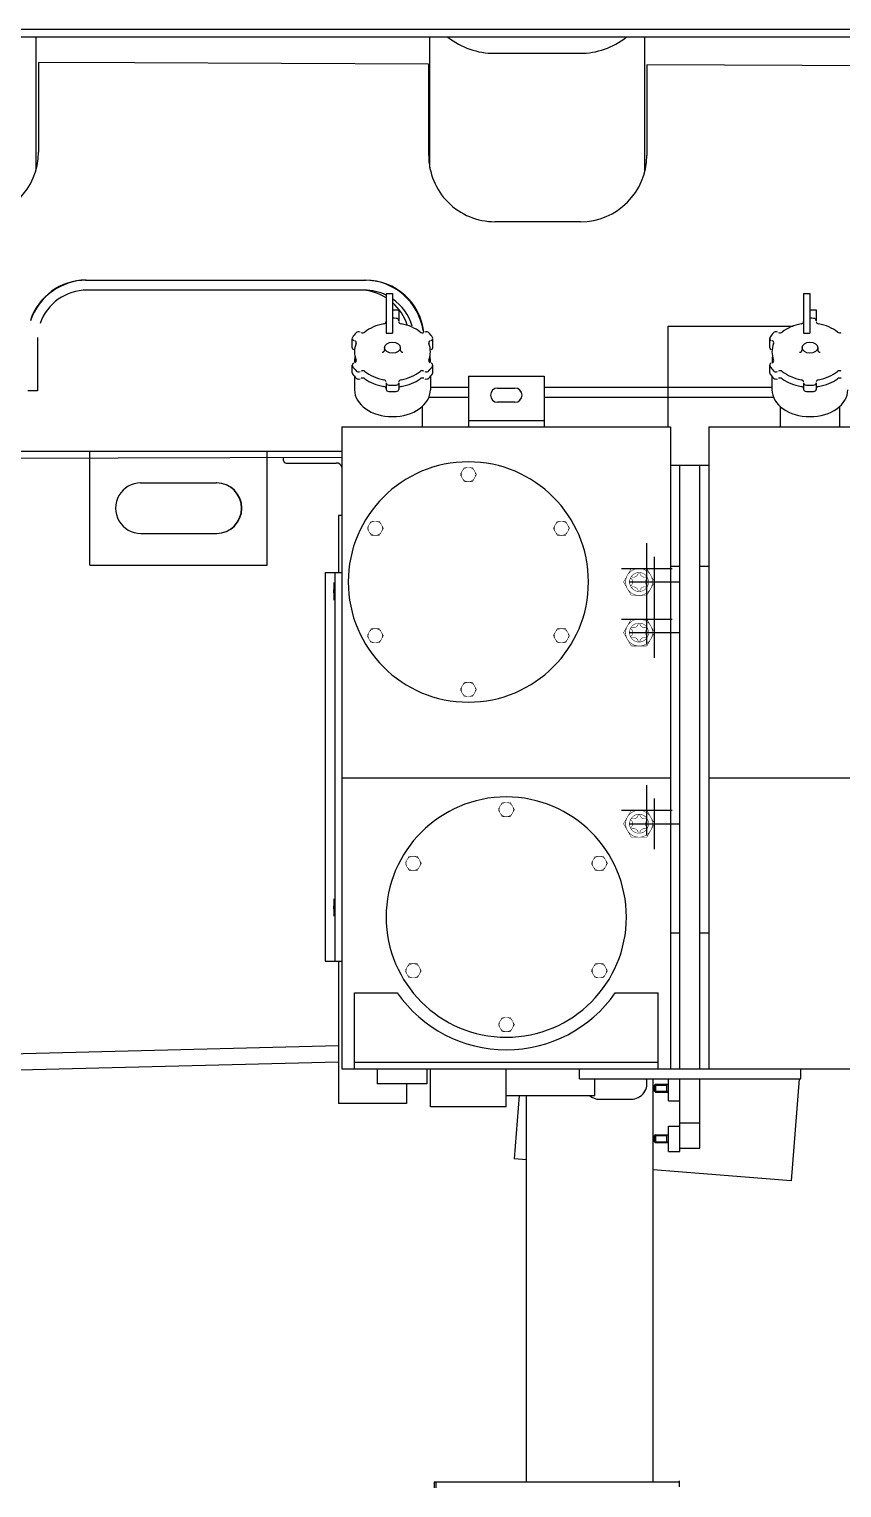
# Model space of a CAD drawing. Extents: x -633 to 241, y -1 to 752.
# Drawn here: x -16.1 to 16.1, y 64.5 to 122.2 of the extents above; entities that cross this region are included whole.
import ezdxf

# ---------------------------------------------------------------- set-up
doc = ezdxf.new("R2010")
doc.units = 0
doc.header["$LTSCALE"] = 48
doc.header["$PDMODE"] = 2
doc.header["$PDSIZE"] = -0.01
doc.layers.add('0A537428______3_____', color=1, linetype='CONTINUOUS')

# ---------------------------------------------------------------- blocks, each defined once
blk = doc.blocks.new('*U370', base_point=(30.4584, 11.946569))
at = {"layer": '0A537428______3_____', "color": 40, "linetype": 'CONTINUOUS'}
blk.add_arc((30.4584, 11.946569), 0.118, 231.38492, 270.00007, dxfattribs=at)
blk = doc.blocks.new('*U360', base_point=(30.459034, 11.667826))
at = {"layer": '0A537428______3_____', "color": 40, "linetype": 'CONTINUOUS'}
blk.add_arc((30.459034, 11.667826), 0.1048, 269.99967, 359.99971, dxfattribs=at)
blk = doc.blocks.new('DRW3_DET-6')
at = {"layer": '0A537428______3_____', "color": 2, "linetype": 'CONTINUOUS', "const_width": 0.02}
for points in [[(-0.323, 0), (-0.162, 0.28)], [(-0.323, 0), (-0.162, -0.28)], [(-0.162, 0.28), (0.162, 0.28)], [(0.162, 0.28), (0.323, 0)], [(0.162, -0.28), (0.323, 0)], [(-0.162, -0.28), (0.162, -0.28)]]:
    blk.add_lwpolyline(points, dxfattribs=at)
blk.add_lwpolyline([(0, -0.28, 1), (0, 0.28, 1), (0, -0.28)], format="xyb", dxfattribs=at)
blk = doc.blocks.new('*U46')
at = {"layer": '0A537428______3_____', "color": 4, "linetype": 'CONTINUOUS'}
blk.add_circle((0, 0), 1, dxfattribs=at)
blk = doc.blocks.new('*U48', base_point=(29.899084, 11.109936))
at = {"layer": '0A537428______3_____', "color": 4, "linetype": 'CONTINUOUS'}
blk.add_arc((29.899084, 11.109936), 0.04, 180.00022, 0.00025, dxfattribs=at)
blk = doc.blocks.new('*U49', base_point=(30.018459, 11.109936))
at = {"layer": '0A537428______3_____', "color": 4, "linetype": 'CONTINUOUS'}
blk.add_arc((30.018459, 11.109936), 0.04, 0.00027, 180.00022, dxfattribs=at)
blk = doc.blocks.new('*U47', base_point=(30.019011, 11.109936))
at = {"layer": '0A537428______3_____', "color": 4, "linetype": 'CONTINUOUS'}
blk.add_arc((30.019011, 11.109936), 0.04, 359.99973, 179.99967, dxfattribs=at)
blk = doc.blocks.new('*U45')
at = {"layer": '0A537428______3_____', "color": 4, "linetype": 'CONTINUOUS'}
blk.add_circle((0, 0), 1, dxfattribs=at)
blk = doc.blocks.new('*U386', base_point=(29.814054, 11.376132))
at = {"layer": '0A537428______3_____', "color": 40, "linetype": 'CONTINUOUS'}
blk.add_arc((29.814054, 11.376132), 0.07874, 267.18822, 269.99978, dxfattribs=at)
blk = doc.blocks.new('*U380', base_point=(29.812229, 11.378228))
at = {"layer": '0A537428______3_____', "color": 40, "linetype": 'CONTINUOUS'}
blk.add_arc((29.812229, 11.378228), 0.0924, 180.00007, 252.16773, dxfattribs=at)
blk = doc.blocks.new('*U378', base_point=(29.814054, 11.376132))
at = {"layer": '0A537428______3_____', "color": 40, "linetype": 'CONTINUOUS'}
blk.add_arc((29.814054, 11.376132), 0.07874, 179.9998, 250.73049, dxfattribs=at)
blk = doc.blocks.new('*U377', base_point=(29.814054, 11.376132))
at = {"layer": '0A537428______3_____', "color": 40, "linetype": 'CONTINUOUS'}
blk.add_arc((29.814054, 11.376132), 0.094488, 180.43765, 251.29112, dxfattribs=at)
blk = doc.blocks.new('*U359', base_point=(29.632338, 11.673022))
at = {"layer": '0A537428______3_____', "color": 40, "linetype": 'CONTINUOUS'}
blk.add_arc((29.632338, 11.673022), 0.1048, 359.99971, 89.99958, dxfattribs=at)
blk = doc.blocks.new('*U390', base_point=(30.245281, 11.376132))
at = {"layer": '0A537428______3_____', "color": 40, "linetype": 'CONTINUOUS'}
blk.add_arc((30.245281, 11.376132), 0.078865, 107.40116, 139.70047, dxfattribs=at)
blk = doc.blocks.new('*U389', base_point=(30.25241, 11.376132))
at = {"layer": '0A537428______3_____', "color": 40, "linetype": 'CONTINUOUS'}
blk.add_arc((30.25241, 11.376132), 0.07874, 153.85855, 179.99984, dxfattribs=at)
blk = doc.blocks.new('*U388', base_point=(30.25476, 11.378219))
at = {"layer": '0A537428______3_____', "color": 40, "linetype": 'CONTINUOUS'}
blk.add_arc((30.25476, 11.378219), 0.0924, 96.34278, 179.99978, dxfattribs=at)
blk = doc.blocks.new('*U387', base_point=(30.25241, 11.376132))
at = {"layer": '0A537428______3_____', "color": 40, "linetype": 'CONTINUOUS'}
blk.add_arc((30.25241, 11.376132), 0.094488, 98.968356, 179.82122, dxfattribs=at)
blk = doc.blocks.new('*U381', base_point=(30.245281, 11.376132))
at = {"layer": '0A537428______3_____', "color": 40, "linetype": 'CONTINUOUS'}
blk.add_arc((30.245281, 11.376132), 0.078865, 66.884932, 98.317244, dxfattribs=at)
blk = doc.blocks.new('*U379', base_point=(30.25241, 11.376132))
at = {"layer": '0A537428______3_____', "color": 40, "linetype": 'CONTINUOUS'}
blk.add_arc((30.25241, 11.376132), 0.07874, 105.80146, 145.41048, dxfattribs=at)
blk = doc.blocks.new('*U126', base_point=(30.238195, 11.363551))
at = {"layer": '0A537428______3_____', "color": 1, "linetype": 'CONTINUOUS'}
blk.add_arc((30.238195, 11.363551), 0.0048, 180.00002, 240.00017, dxfattribs=at)
blk = doc.blocks.new('*U125', base_point=(30.297083, 11.343739))
at = {"layer": '0A537428______3_____', "color": 1, "linetype": 'CONTINUOUS'}
blk.add_arc((30.297083, 11.343739), 0.07, 325.42554, 334.57445, dxfattribs=at)
blk = doc.blocks.new('*U124', base_point=(30.355967, 11.363551))
at = {"layer": '0A537428______3_____', "color": 1, "linetype": 'CONTINUOUS'}
blk.add_arc((30.355967, 11.363551), 0.0048, 299.99979, 0.00001, dxfattribs=at)
blk = doc.blocks.new('*U123')
at = {"layer": '0A537428______3_____', "color": 1, "linetype": 'CONTINUOUS'}
blk.add_circle((0, 0), 1, dxfattribs=at)
blk = doc.blocks.new('*U122', base_point=(30.297083, 11.297162))
at = {"layer": '0A537428______3_____', "color": 1, "linetype": 'CONTINUOUS'}
blk.add_arc((30.297083, 11.297162), 0.06, 180.00002, 359.99998, dxfattribs=at)
blk = doc.blocks.new('*U121', base_point=(30.297083, 11.343739))
at = {"layer": '0A537428______3_____', "color": 1, "linetype": 'CONTINUOUS'}
blk.add_arc((30.297083, 11.343739), 0.06, 354.83679, 8.8734, dxfattribs=at)
blk = doc.blocks.new('*U120', base_point=(30.355967, 11.323947))
at = {"layer": '0A537428______3_____', "color": 1, "linetype": 'CONTINUOUS'}
blk.add_arc((30.355967, 11.323947), 0.0048, 334.57445, 0.00001, dxfattribs=at)
blk = doc.blocks.new('*U119', base_point=(30.350767, 11.317582))
at = {"layer": '0A537428______3_____', "color": 1, "linetype": 'CONTINUOUS'}
blk.add_arc((30.350767, 11.317582), 0.0048, 239.99981, 325.42559, dxfattribs=at)
blk = doc.blocks.new('*U118', base_point=(30.344318, 11.312386))
at = {"layer": '0A537428______3_____', "color": 1, "linetype": 'CONTINUOUS'}
blk.add_arc((30.344318, 11.312386), 0.0048, 60.000043, 136.79743, dxfattribs=at)
blk = doc.blocks.new('*U117', base_point=(30.297083, 11.343739))
at = {"layer": '0A537428______3_____', "color": 1, "linetype": 'CONTINUOUS'}
blk.add_arc((30.297083, 11.343739), 0.06, 283.19589, 316.81114, dxfattribs=at)
blk = doc.blocks.new('*U116', base_point=(30.311882, 11.299132))
at = {"layer": '0A537428______3_____', "color": 1, "linetype": 'CONTINUOUS'}
blk.add_arc((30.311882, 11.299132), 0.0048, 103.20263, 179.99996, dxfattribs=at)
blk = doc.blocks.new('*U115', base_point=(30.302282, 11.297789))
at = {"layer": '0A537428______3_____', "color": 1, "linetype": 'CONTINUOUS'}
blk.add_arc((30.302282, 11.297789), 0.0048, 274.57444, 0.00018, dxfattribs=at)
blk = doc.blocks.new('*U114', base_point=(30.297083, 11.343739))
at = {"layer": '0A537428______3_____', "color": 1, "linetype": 'CONTINUOUS'}
blk.add_arc((30.297083, 11.343739), 0.07, 265.42554, 274.57444, dxfattribs=at)
blk = doc.blocks.new('*U113', base_point=(30.291882, 11.297789))
at = {"layer": '0A537428______3_____', "color": 1, "linetype": 'CONTINUOUS'}
blk.add_arc((30.291882, 11.297789), 0.0048, 179.9998, 265.42552, dxfattribs=at)
blk = doc.blocks.new('*U112', base_point=(30.282284, 11.299132))
at = {"layer": '0A537428______3_____', "color": 1, "linetype": 'CONTINUOUS'}
blk.add_arc((30.282284, 11.299132), 0.0048, 0.00002, 76.797445, dxfattribs=at)
blk = doc.blocks.new('*U111', base_point=(30.297083, 11.343739))
at = {"layer": '0A537428______3_____', "color": 1, "linetype": 'CONTINUOUS'}
blk.add_arc((30.297083, 11.343739), 0.06, 223.20262, 256.80535, dxfattribs=at)
blk = doc.blocks.new('*U110', base_point=(30.249847, 11.312386))
at = {"layer": '0A537428______3_____', "color": 1, "linetype": 'CONTINUOUS'}
blk.add_arc((30.249847, 11.312386), 0.0048, 43.20264, 119.99998, dxfattribs=at)
blk = doc.blocks.new('*U109', base_point=(30.243397, 11.317582))
at = {"layer": '0A537428______3_____', "color": 1, "linetype": 'CONTINUOUS'}
blk.add_arc((30.243397, 11.317582), 0.0048, 214.57445, 300.00018, dxfattribs=at)
blk = doc.blocks.new('*U108', base_point=(30.297083, 11.343739))
at = {"layer": '0A537428______3_____', "color": 1, "linetype": 'CONTINUOUS'}
blk.add_arc((30.297083, 11.343739), 0.07, 205.42555, 214.57445, dxfattribs=at)
blk = doc.blocks.new('*U107', base_point=(30.238195, 11.323947))
at = {"layer": '0A537428______3_____', "color": 1, "linetype": 'CONTINUOUS'}
blk.add_arc((30.238195, 11.323947), 0.0048, 180.00002, 205.42553, dxfattribs=at)
blk = doc.blocks.new('*U106', base_point=(30.297083, 11.343739))
at = {"layer": '0A537428______3_____', "color": 1, "linetype": 'CONTINUOUS'}
blk.add_arc((30.297083, 11.343739), 0.06, 171.12656, 185.1631, dxfattribs=at)
blk = doc.blocks.new('*U105', base_point=(30.344318, 11.390858))
at = {"layer": '0A537428______3_____', "color": 1, "linetype": 'CONTINUOUS'}
blk.add_arc((30.344318, 11.390858), 0.0048, 223.20262, 299.99996, dxfattribs=at)
blk = doc.blocks.new('*U104', base_point=(30.297083, 11.357289))
at = {"layer": '0A537428______3_____', "color": 1, "linetype": 'CONTINUOUS'}
blk.add_arc((30.297083, 11.357289), 0.06, 43.202637, 76.805313, dxfattribs=at)
blk = doc.blocks.new('*U103', base_point=(30.311882, 11.405018))
at = {"layer": '0A537428______3_____', "color": 1, "linetype": 'CONTINUOUS'}
blk.add_arc((30.311882, 11.405018), 0.0048, 180.00004, 256.79743, dxfattribs=at)
blk = doc.blocks.new('*U102', base_point=(30.302282, 11.406466))
at = {"layer": '0A537428______3_____', "color": 1, "linetype": 'CONTINUOUS'}
blk.add_arc((30.302282, 11.406466), 0.0048, 359.9998, 85.42556, dxfattribs=at)
blk = doc.blocks.new('*U101', base_point=(30.297083, 11.357289))
at = {"layer": '0A537428______3_____', "color": 1, "linetype": 'CONTINUOUS'}
blk.add_arc((30.297083, 11.357289), 0.07, 85.425558, 89.999763, dxfattribs=at)
blk = doc.blocks.new('*U100', base_point=(30.282284, 11.405018))
at = {"layer": '0A537428______3_____', "color": 1, "linetype": 'CONTINUOUS'}
blk.add_arc((30.282284, 11.405018), 0.0048, 283.20261, 359.99996, dxfattribs=at)
blk = doc.blocks.new('*U99', base_point=(30.297083, 11.357289))
at = {"layer": '0A537428______3_____', "color": 1, "linetype": 'CONTINUOUS'}
blk.add_arc((30.297083, 11.357289), 0.06, 103.19591, 136.8112, dxfattribs=at)
blk = doc.blocks.new('*U98', base_point=(30.249847, 11.390858))
at = {"layer": '0A537428______3_____', "color": 1, "linetype": 'CONTINUOUS'}
blk.add_arc((30.249847, 11.390858), 0.0048, 240.00002, 316.79741, dxfattribs=at)
blk = doc.blocks.new('*U97', base_point=(30.243397, 11.385279))
at = {"layer": '0A537428______3_____', "color": 1, "linetype": 'CONTINUOUS'}
blk.add_arc((30.243397, 11.385279), 0.0048, 59.999824, 145.42555, dxfattribs=at)
blk = doc.blocks.new('*U96', base_point=(30.297083, 11.357289))
at = {"layer": '0A537428______3_____', "color": 1, "linetype": 'CONTINUOUS'}
blk.add_arc((30.297083, 11.357289), 0.07, 145.42555, 154.57445, dxfattribs=at)
blk = doc.blocks.new('*U95', base_point=(30.238195, 11.378478))
at = {"layer": '0A537428______3_____', "color": 1, "linetype": 'CONTINUOUS'}
blk.add_arc((30.238195, 11.378478), 0.0048, 154.57445, 240.00017, dxfattribs=at)
blk = doc.blocks.new('*U94', base_point=(30.235048, 11.371468))
at = {"layer": '0A537428______3_____', "color": 1, "linetype": 'CONTINUOUS'}
blk.add_arc((30.235048, 11.371468), 0.0048, 343.20261, 59.99999, dxfattribs=at)
blk = doc.blocks.new('*U93', base_point=(30.297083, 11.357289))
at = {"layer": '0A537428______3_____', "color": 1, "linetype": 'CONTINUOUS'}
blk.add_arc((30.297083, 11.357289), 0.06, 163.19152, 196.80709, dxfattribs=at)
blk = doc.blocks.new('*U92', base_point=(30.235048, 11.343129))
at = {"layer": '0A537428______3_____', "color": 1, "linetype": 'CONTINUOUS'}
blk.add_arc((30.235048, 11.343129), 0.0048, 300.00001, 16.79742, dxfattribs=at)
blk = doc.blocks.new('*U91', base_point=(30.238195, 11.336119))
at = {"layer": '0A537428______3_____', "color": 1, "linetype": 'CONTINUOUS'}
blk.add_arc((30.238195, 11.336119), 0.0048, 119.99981, 205.42553, dxfattribs=at)
blk = doc.blocks.new('*U90', base_point=(30.297083, 11.357289))
at = {"layer": '0A537428______3_____', "color": 1, "linetype": 'CONTINUOUS'}
blk.add_arc((30.297083, 11.357289), 0.07, 205.42555, 214.57445, dxfattribs=at)
blk = doc.blocks.new('*U89', base_point=(30.243397, 11.3293))
at = {"layer": '0A537428______3_____', "color": 1, "linetype": 'CONTINUOUS'}
blk.add_arc((30.243397, 11.3293), 0.0048, 214.57445, 300.00018, dxfattribs=at)
blk = doc.blocks.new('*U88', base_point=(30.249847, 11.323739))
at = {"layer": '0A537428______3_____', "color": 1, "linetype": 'CONTINUOUS'}
blk.add_arc((30.249847, 11.323739), 0.0048, 43.202637, 119.99998, dxfattribs=at)
blk = doc.blocks.new('*U87', base_point=(30.297083, 11.357289))
at = {"layer": '0A537428______3_____', "color": 1, "linetype": 'CONTINUOUS'}
blk.add_arc((30.297083, 11.357289), 0.06, 223.20262, 256.80535, dxfattribs=at)
blk = doc.blocks.new('*U86', base_point=(30.282284, 11.309578))
at = {"layer": '0A537428______3_____', "color": 1, "linetype": 'CONTINUOUS'}
blk.add_arc((30.282284, 11.309578), 0.0048, 0.000018, 76.797445, dxfattribs=at)
blk = doc.blocks.new('*U85', base_point=(30.291882, 11.308131))
at = {"layer": '0A537428______3_____', "color": 1, "linetype": 'CONTINUOUS'}
blk.add_arc((30.291882, 11.308131), 0.0048, 179.9998, 265.42552, dxfattribs=at)
blk = doc.blocks.new('*U84', base_point=(30.297083, 11.357289))
at = {"layer": '0A537428______3_____', "color": 1, "linetype": 'CONTINUOUS'}
blk.add_arc((30.297083, 11.357289), 0.07, 265.42554, 274.57444, dxfattribs=at)
blk = doc.blocks.new('*U83', base_point=(30.302282, 11.308131))
at = {"layer": '0A537428______3_____', "color": 1, "linetype": 'CONTINUOUS'}
blk.add_arc((30.302282, 11.308131), 0.0048, 274.57444, 0.00018, dxfattribs=at)
blk = doc.blocks.new('*U82', base_point=(30.311882, 11.309578))
at = {"layer": '0A537428______3_____', "color": 1, "linetype": 'CONTINUOUS'}
blk.add_arc((30.311882, 11.309578), 0.0048, 103.20263, 179.99996, dxfattribs=at)
blk = doc.blocks.new('*U81', base_point=(30.297083, 11.357289))
at = {"layer": '0A537428______3_____', "color": 1, "linetype": 'CONTINUOUS'}
blk.add_arc((30.297083, 11.357289), 0.06, 283.19589, 316.81115, dxfattribs=at)
blk = doc.blocks.new('*U80', base_point=(30.344318, 11.323739))
at = {"layer": '0A537428______3_____', "color": 1, "linetype": 'CONTINUOUS'}
blk.add_arc((30.344318, 11.323739), 0.0048, 60.000043, 136.79743, dxfattribs=at)
blk = doc.blocks.new('*U79', base_point=(30.350767, 11.3293))
at = {"layer": '0A537428______3_____', "color": 1, "linetype": 'CONTINUOUS'}
blk.add_arc((30.350767, 11.3293), 0.0048, 239.99981, 325.42558, dxfattribs=at)
blk = doc.blocks.new('*U78', base_point=(30.297083, 11.357289))
at = {"layer": '0A537428______3_____', "color": 1, "linetype": 'CONTINUOUS'}
blk.add_arc((30.297083, 11.357289), 0.07, 325.42554, 334.57445, dxfattribs=at)
blk = doc.blocks.new('*U77', base_point=(30.355967, 11.336119))
at = {"layer": '0A537428______3_____', "color": 1, "linetype": 'CONTINUOUS'}
blk.add_arc((30.355967, 11.336119), 0.0048, 334.57445, 60.00021, dxfattribs=at)
blk = doc.blocks.new('*U76', base_point=(30.359118, 11.343129))
at = {"layer": '0A537428______3_____', "color": 1, "linetype": 'CONTINUOUS'}
blk.add_arc((30.359118, 11.343129), 0.0048, 163.20262, 239.99995, dxfattribs=at)
blk = doc.blocks.new('*U75', base_point=(30.297083, 11.357289))
at = {"layer": '0A537428______3_____', "color": 1, "linetype": 'CONTINUOUS'}
blk.add_arc((30.297083, 11.357289), 0.06, 343.19158, 16.80709, dxfattribs=at)
blk = doc.blocks.new('*U74', base_point=(30.359118, 11.371468))
at = {"layer": '0A537428______3_____', "color": 1, "linetype": 'CONTINUOUS'}
blk.add_arc((30.359118, 11.371468), 0.0048, 120.00003, 196.79742, dxfattribs=at)
blk = doc.blocks.new('*U73', base_point=(30.355967, 11.378478))
at = {"layer": '0A537428______3_____', "color": 1, "linetype": 'CONTINUOUS'}
blk.add_arc((30.355967, 11.378478), 0.0048, 299.99979, 25.42559, dxfattribs=at)
blk = doc.blocks.new('*U72', base_point=(30.297083, 11.357289))
at = {"layer": '0A537428______3_____', "color": 1, "linetype": 'CONTINUOUS'}
blk.add_arc((30.297083, 11.357289), 0.07, 25.425588, 34.574469, dxfattribs=at)
blk = doc.blocks.new('*U71', base_point=(30.350767, 11.385279))
at = {"layer": '0A537428______3_____', "color": 1, "linetype": 'CONTINUOUS'}
blk.add_arc((30.350767, 11.385279), 0.0048, 34.574469, 120.00019, dxfattribs=at)
blk = doc.blocks.new('DRW3_DET-5')
at = {"layer": '0A537428______3_____', "color": 2, "linetype": 'CONTINUOUS', "const_width": 0.02}
for points in [[(-0.613, 0), (-0.307, 0.531)], [(-0.307, -0.531), (-0.613, 0)], [(-0.307, 0.531), (0.307, 0.531)], [(0.306, -0.532), (0.613, 0)], [(0.613, 0), (0.307, 0.531)], [(-0.307, -0.531), (0.307, -0.531)]]:
    blk.add_lwpolyline(points, dxfattribs=at)
for points in [[(0, 0.531, 1), (0, -0.531, 1), (0, 0.531)], [(0, 0.375, 1), (0, -0.375, 1), (0, 0.375)], [(-0.339, -0.16, 0.558691), (-0.339, 0.16)], [(-0.308, 0.214, 0.558784), (-0.031, 0.374)], [(0.031, 0.374, 0.558724), (0.308, 0.214)], [(0.339, 0.16, 0.558704), (0.339, -0.16)], [(-0.031, -0.374, 0.55869), (-0.308, -0.214)], [(0.308, -0.214, 0.558781), (0.031, -0.374)]]:
    blk.add_lwpolyline(points, format="xyb", dxfattribs=at)
at = {"layer": '0A537428______3_____', "color": 2, "linetype": 'CONTINUOUS'}
for p in [(0.307, 0.531), (0.613, 0)]:
    blk.add_point(p, dxfattribs=at)
blk = doc.blocks.new('*U369', base_point=(30.593605, 11.946569))
at = {"layer": '0A537428______3_____', "color": 40, "linetype": 'CONTINUOUS'}
blk.add_arc((30.593605, 11.946569), 0.118, 270.00007, 308.36275, dxfattribs=at)
blk = doc.blocks.new('*U361', base_point=(30.594551, 11.667826))
at = {"layer": '0A537428______3_____', "color": 40, "linetype": 'CONTINUOUS'}
blk.add_arc((30.594551, 11.667826), 0.1048, 359.99971, 89.99958, dxfattribs=at)
blk = doc.blocks.new('*U182', base_point=(30.898483, 11.363551))
at = {"layer": '0A537428______3_____', "color": 1, "linetype": 'CONTINUOUS'}
blk.add_arc((30.898483, 11.363551), 0.0048, 180.00002, 240.00017, dxfattribs=at)
blk = doc.blocks.new('*U179')
at = {"layer": '0A537428______3_____', "color": 1, "linetype": 'CONTINUOUS'}
blk.add_circle((0, 0), 1, dxfattribs=at)
blk = doc.blocks.new('*U178', base_point=(30.957369, 11.297162))
at = {"layer": '0A537428______3_____', "color": 1, "linetype": 'CONTINUOUS'}
blk.add_arc((30.957369, 11.297162), 0.06, 180.00002, 359.99998, dxfattribs=at)
blk = doc.blocks.new('*U174', base_point=(31.004604, 11.312386))
at = {"layer": '0A537428______3_____', "color": 1, "linetype": 'CONTINUOUS'}
blk.add_arc((31.004604, 11.312386), 0.0048, 60.000043, 136.79743, dxfattribs=at)
blk = doc.blocks.new('*U173', base_point=(30.957369, 11.343739))
at = {"layer": '0A537428______3_____', "color": 1, "linetype": 'CONTINUOUS'}
blk.add_arc((30.957369, 11.343739), 0.06, 283.19589, 316.81114, dxfattribs=at)
blk = doc.blocks.new('*U172', base_point=(30.97217, 11.299132))
at = {"layer": '0A537428______3_____', "color": 1, "linetype": 'CONTINUOUS'}
blk.add_arc((30.97217, 11.299132), 0.0048, 103.20263, 179.99996, dxfattribs=at)
blk = doc.blocks.new('*U171', base_point=(30.96257, 11.297789))
at = {"layer": '0A537428______3_____', "color": 1, "linetype": 'CONTINUOUS'}
blk.add_arc((30.96257, 11.297789), 0.0048, 274.57444, 0.00018, dxfattribs=at)
blk = doc.blocks.new('*U170', base_point=(30.957369, 11.343739))
at = {"layer": '0A537428______3_____', "color": 1, "linetype": 'CONTINUOUS'}
blk.add_arc((30.957369, 11.343739), 0.07, 265.42554, 274.57444, dxfattribs=at)
blk = doc.blocks.new('*U169', base_point=(30.952169, 11.297789))
at = {"layer": '0A537428______3_____', "color": 1, "linetype": 'CONTINUOUS'}
blk.add_arc((30.952169, 11.297789), 0.0048, 179.9998, 265.42552, dxfattribs=at)
blk = doc.blocks.new('*U168', base_point=(30.942568, 11.299132))
at = {"layer": '0A537428______3_____', "color": 1, "linetype": 'CONTINUOUS'}
blk.add_arc((30.942568, 11.299132), 0.0048, 0.00002, 76.797445, dxfattribs=at)
blk = doc.blocks.new('*U167', base_point=(30.957369, 11.343739))
at = {"layer": '0A537428______3_____', "color": 1, "linetype": 'CONTINUOUS'}
blk.add_arc((30.957369, 11.343739), 0.06, 223.20262, 256.80535, dxfattribs=at)
blk = doc.blocks.new('*U166', base_point=(30.910135, 11.312386))
at = {"layer": '0A537428______3_____', "color": 1, "linetype": 'CONTINUOUS'}
blk.add_arc((30.910135, 11.312386), 0.0048, 43.20264, 119.99998, dxfattribs=at)
blk = doc.blocks.new('*U165', base_point=(30.903685, 11.317582))
at = {"layer": '0A537428______3_____', "color": 1, "linetype": 'CONTINUOUS'}
blk.add_arc((30.903685, 11.317582), 0.0048, 214.57445, 300.00018, dxfattribs=at)
blk = doc.blocks.new('*U164', base_point=(30.957369, 11.343739))
at = {"layer": '0A537428______3_____', "color": 1, "linetype": 'CONTINUOUS'}
blk.add_arc((30.957369, 11.343739), 0.07, 205.42555, 214.57445, dxfattribs=at)
blk = doc.blocks.new('*U163', base_point=(30.898483, 11.323947))
at = {"layer": '0A537428______3_____', "color": 1, "linetype": 'CONTINUOUS'}
blk.add_arc((30.898483, 11.323947), 0.0048, 180.00002, 205.42553, dxfattribs=at)
blk = doc.blocks.new('*U162', base_point=(30.957369, 11.343739))
at = {"layer": '0A537428______3_____', "color": 1, "linetype": 'CONTINUOUS'}
blk.add_arc((30.957369, 11.343739), 0.06, 171.12656, 185.1631, dxfattribs=at)
blk = doc.blocks.new('*U161', base_point=(31.004604, 11.390858))
at = {"layer": '0A537428______3_____', "color": 1, "linetype": 'CONTINUOUS'}
blk.add_arc((31.004604, 11.390858), 0.0048, 223.20262, 299.99996, dxfattribs=at)
blk = doc.blocks.new('*U160', base_point=(30.957369, 11.357289))
at = {"layer": '0A537428______3_____', "color": 1, "linetype": 'CONTINUOUS'}
blk.add_arc((30.957369, 11.357289), 0.06, 43.202637, 76.805313, dxfattribs=at)
blk = doc.blocks.new('*U159', base_point=(30.97217, 11.405018))
at = {"layer": '0A537428______3_____', "color": 1, "linetype": 'CONTINUOUS'}
blk.add_arc((30.97217, 11.405018), 0.0048, 180.00004, 256.79743, dxfattribs=at)
blk = doc.blocks.new('*U158', base_point=(30.96257, 11.406466))
at = {"layer": '0A537428______3_____', "color": 1, "linetype": 'CONTINUOUS'}
blk.add_arc((30.96257, 11.406466), 0.0048, 359.9998, 85.42556, dxfattribs=at)
blk = doc.blocks.new('*U157', base_point=(30.957369, 11.357289))
at = {"layer": '0A537428______3_____', "color": 1, "linetype": 'CONTINUOUS'}
blk.add_arc((30.957369, 11.357289), 0.07, 85.425558, 89.999763, dxfattribs=at)
blk = doc.blocks.new('*U156', base_point=(30.942568, 11.405018))
at = {"layer": '0A537428______3_____', "color": 1, "linetype": 'CONTINUOUS'}
blk.add_arc((30.942568, 11.405018), 0.0048, 283.20261, 359.99996, dxfattribs=at)
blk = doc.blocks.new('*U155', base_point=(30.957369, 11.357289))
at = {"layer": '0A537428______3_____', "color": 1, "linetype": 'CONTINUOUS'}
blk.add_arc((30.957369, 11.357289), 0.06, 103.19591, 136.8112, dxfattribs=at)
blk = doc.blocks.new('*U154', base_point=(30.910135, 11.390858))
at = {"layer": '0A537428______3_____', "color": 1, "linetype": 'CONTINUOUS'}
blk.add_arc((30.910135, 11.390858), 0.0048, 240.00002, 316.79741, dxfattribs=at)
blk = doc.blocks.new('*U153', base_point=(30.903685, 11.385279))
at = {"layer": '0A537428______3_____', "color": 1, "linetype": 'CONTINUOUS'}
blk.add_arc((30.903685, 11.385279), 0.0048, 59.999824, 145.42555, dxfattribs=at)
blk = doc.blocks.new('*U152', base_point=(30.957369, 11.357289))
at = {"layer": '0A537428______3_____', "color": 1, "linetype": 'CONTINUOUS'}
blk.add_arc((30.957369, 11.357289), 0.07, 145.42555, 154.57445, dxfattribs=at)
blk = doc.blocks.new('*U151', base_point=(30.898483, 11.378478))
at = {"layer": '0A537428______3_____', "color": 1, "linetype": 'CONTINUOUS'}
blk.add_arc((30.898483, 11.378478), 0.0048, 154.57445, 240.00017, dxfattribs=at)
blk = doc.blocks.new('*U150', base_point=(30.895334, 11.371468))
at = {"layer": '0A537428______3_____', "color": 1, "linetype": 'CONTINUOUS'}
blk.add_arc((30.895334, 11.371468), 0.0048, 343.20261, 59.99999, dxfattribs=at)
blk = doc.blocks.new('*U149', base_point=(30.957369, 11.357289))
at = {"layer": '0A537428______3_____', "color": 1, "linetype": 'CONTINUOUS'}
blk.add_arc((30.957369, 11.357289), 0.06, 163.19152, 196.80709, dxfattribs=at)
blk = doc.blocks.new('*U148', base_point=(30.895334, 11.343129))
at = {"layer": '0A537428______3_____', "color": 1, "linetype": 'CONTINUOUS'}
blk.add_arc((30.895334, 11.343129), 0.0048, 300.00001, 16.79742, dxfattribs=at)
blk = doc.blocks.new('*U147', base_point=(30.898483, 11.336119))
at = {"layer": '0A537428______3_____', "color": 1, "linetype": 'CONTINUOUS'}
blk.add_arc((30.898483, 11.336119), 0.0048, 119.99981, 205.42553, dxfattribs=at)
blk = doc.blocks.new('*U146', base_point=(30.957369, 11.357289))
at = {"layer": '0A537428______3_____', "color": 1, "linetype": 'CONTINUOUS'}
blk.add_arc((30.957369, 11.357289), 0.07, 205.42555, 214.57445, dxfattribs=at)
blk = doc.blocks.new('*U145', base_point=(30.903685, 11.3293))
at = {"layer": '0A537428______3_____', "color": 1, "linetype": 'CONTINUOUS'}
blk.add_arc((30.903685, 11.3293), 0.0048, 214.57445, 300.00018, dxfattribs=at)
blk = doc.blocks.new('*U144', base_point=(30.910135, 11.323739))
at = {"layer": '0A537428______3_____', "color": 1, "linetype": 'CONTINUOUS'}
blk.add_arc((30.910135, 11.323739), 0.0048, 43.202637, 119.99998, dxfattribs=at)
blk = doc.blocks.new('*U143', base_point=(30.957369, 11.357289))
at = {"layer": '0A537428______3_____', "color": 1, "linetype": 'CONTINUOUS'}
blk.add_arc((30.957369, 11.357289), 0.06, 223.20262, 256.80535, dxfattribs=at)
blk = doc.blocks.new('*U142', base_point=(30.942568, 11.309578))
at = {"layer": '0A537428______3_____', "color": 1, "linetype": 'CONTINUOUS'}
blk.add_arc((30.942568, 11.309578), 0.0048, 0.000018, 76.797445, dxfattribs=at)
blk = doc.blocks.new('*U141', base_point=(30.952169, 11.308131))
at = {"layer": '0A537428______3_____', "color": 1, "linetype": 'CONTINUOUS'}
blk.add_arc((30.952169, 11.308131), 0.0048, 179.9998, 265.42552, dxfattribs=at)
blk = doc.blocks.new('*U140', base_point=(30.957369, 11.357289))
at = {"layer": '0A537428______3_____', "color": 1, "linetype": 'CONTINUOUS'}
blk.add_arc((30.957369, 11.357289), 0.07, 265.42554, 274.57444, dxfattribs=at)
blk = doc.blocks.new('*U139', base_point=(30.96257, 11.308131))
at = {"layer": '0A537428______3_____', "color": 1, "linetype": 'CONTINUOUS'}
blk.add_arc((30.96257, 11.308131), 0.0048, 274.57444, 0.00018, dxfattribs=at)
blk = doc.blocks.new('*U138', base_point=(30.97217, 11.309578))
at = {"layer": '0A537428______3_____', "color": 1, "linetype": 'CONTINUOUS'}
blk.add_arc((30.97217, 11.309578), 0.0048, 103.20263, 179.99996, dxfattribs=at)
blk = doc.blocks.new('*U137', base_point=(30.957369, 11.357289))
at = {"layer": '0A537428______3_____', "color": 1, "linetype": 'CONTINUOUS'}
blk.add_arc((30.957369, 11.357289), 0.06, 283.19589, 316.81115, dxfattribs=at)
blk = doc.blocks.new('*U136', base_point=(31.004604, 11.323739))
at = {"layer": '0A537428______3_____', "color": 1, "linetype": 'CONTINUOUS'}
blk.add_arc((31.004604, 11.323739), 0.0048, 60.000043, 136.79743, dxfattribs=at)

msp = doc.modelspace()

# ---------------------------------------------------------------- linework, layer by layer
at = {"layer": '0A537428______3_____', "color": 40, "linetype": 'CONTINUOUS'}
for points in [[(-41.413, 122.21), (156.196, 122.21)], [(156.196, 121.888), (-41.392, 121.888)], [(-15.774, 116.677), (-15.774, 121.888)], [(-0.214, 116.746), (-0.214, 121.888)], [(8.286, 116.566), (8.286, 121.888)], [(2.346, 121.255), (5.726, 121.255)], [(-11.894, 120.876), (-15.687, 120.892)], [(-15.687, 120.892), (-15.687, 117.347)], [(-0.257, 120.83), (-11.894, 120.876)], [(-0.257, 120.83), (-0.257, 117.217)], [(23.728, 120.734), (8.368, 120.795)], [(8.368, 120.795), (8.368, 117.217)], [(5.749, 114.597), (2.362, 114.597)], [(-13.832, 112.286), (-2.734, 112.286)], [(-2.804, 111.893), (-13.763, 111.893)], [(-15.73, 109.924), (-15.73, 107.907)], [(-15.73, 107.907), (-16.102, 107.907)], [(1.313, 108.036), (-0.187, 108.036)], [(13.32, 108.036), (4.313, 108.036)], [(1.313, 107.643), (-0.251, 107.643)], [(13.384, 107.643), (4.313, 107.643)]]:
    msp.add_lwpolyline(points, dxfattribs=at)
at = {"layer": '0A537428______3_____', "color": 1, "linetype": 'CONTINUOUS'}
for points in [[(-1.937, 111.755), (-1.687, 111.755)], [(-1.937, 111.755), (-1.937, 110.191)], [(-1.687, 111.755), (-1.687, 110.191)], [(14.57, 111.755), (14.82, 111.755)], [(14.57, 111.755), (14.57, 110.191)], [(14.82, 111.755), (14.82, 110.191)], [(-1.687, 111.114), (-1.437, 111.114)], [(-1.437, 111.114), (-1.437, 110.683)], [(14.82, 111.114), (15.07, 111.114)], [(15.07, 111.114), (15.07, 110.683)], [(-1.937, 110.191), (-1.687, 110.191)], [(14.57, 110.191), (14.82, 110.191)], [(-3.279, 109.61), (-3.279, 109.983)], [(-1.997, 109.613), (-1.997, 109.532)], [(-1.377, 109.613), (-1.377, 109.532)], [(-0.095, 109.609), (-0.095, 109.983)], [(13.228, 109.61), (13.228, 109.983)], [(14.51, 109.613), (14.51, 109.532)], [(15.13, 109.613), (15.13, 109.532)], [(-3.279, 108.62), (-3.279, 108.924)], [(-3.187, 108.477), (-3.187, 107.95)], [(-0.187, 108.477), (-0.187, 107.95)], [(-0.095, 108.62), (-0.095, 108.924)], [(1.313, 108.486), (4.313, 108.486)], [(1.313, 108.486), (1.313, 106.486)], [(4.313, 108.486), (4.313, 106.486)], [(13.228, 108.62), (13.228, 108.924)], [(13.32, 108.477), (13.32, 107.95)], [(-1.937, 108.224), (-1.937, 107.966)], [(-1.437, 108.224), (-1.437, 107.966)], [(2.469, 108.017), (3.156, 108.017)], [(14.57, 108.224), (14.57, 107.966)], [(15.07, 108.224), (15.07, 107.966)], [(-0.513, 107.29), (-0.513, 106.486)], [(3.156, 107.455), (2.469, 107.455)], [(13.645, 107.29), (13.645, 106.486)], [(15.994, 107.29), (15.994, 106.486)], [(1.313, 106.736), (4.313, 106.736)], [(-3.687, 106.486), (9.313, 106.486)], [(-3.687, 106.486), (-3.687, 81.099)], [(9.313, 106.486), (9.313, 81.099)], [(10.82, 106.486), (10.82, 81.099)], [(10.82, 106.486), (49.82, 106.486)], [(-47.944, 105.155), (-3.687, 105.289)], [(-5.996, 105.151), (-5.996, 105.289)], [(-5.898, 105.053), (-3.91, 105.053)], [(-3.687, 92.599), (9.313, 92.599)], [(10.82, 92.599), (49.82, 92.599)], [(-3.187, 84.099), (-1.496, 84.099)], [(-3.187, 81.099), (-3.187, 84.099)], [(7.121, 84.099), (8.813, 84.099)], [(8.813, 81.099), (8.813, 84.099)], [(-3.187, 81.355), (8.813, 81.355)], [(-2.292, 81.099), (-2.292, 80.508)], [(-0.323, 81.099), (-0.323, 80.508)], [(-0.187, 79.599), (-0.187, 81.099)], [(2.813, 79.599), (2.813, 81.099)], [(-0.323, 80.508), (-2.292, 80.508)], [(6.313, 80.04), (6.313, 80.706)], [(2.813, 80.04), (6.313, 80.04)], [(2.813, 79.599), (-0.187, 79.599)]]:
    msp.add_lwpolyline(points, dxfattribs=at)
at = {"layer": '0A537428______3_____', "color": 230, "linetype": 'CONTINUOUS'}
for points in [[(9.21, 110.469), (14.152, 110.469)], [(9.21, 106.486), (9.21, 110.469)], [(9.313, 104.969), (10.82, 104.969)], [(9.673, 81.099), (9.673, 104.969)], [(10.46, 81.099), (10.46, 104.969)], [(9.313, 100.979), (9.673, 100.979)], [(10.46, 100.979), (10.82, 100.979)], [(9.313, 86.479), (9.673, 86.479)], [(10.46, 86.479), (10.82, 86.479)], [(-3.687, 81.099), (49.82, 81.099)], [(5.71, 80.706), (5.71, 81.099)], [(14.46, 80.706), (14.46, 81.099)], [(5.71, 80.706), (14.46, 80.706)], [(8.707, 80.492), (8.673, 80.458)], [(8.673, 80.458), (9.155, 80.458)], [(8.673, 80.214), (8.673, 80.458)], [(8.673, 80.214), (9.155, 80.214)], [(8.673, 80.213), (8.707, 80.179)], [(8.707, 80.492), (9.233, 80.492)], [(8.707, 80.492), (8.707, 80.179)], [(8.707, 80.179), (9.233, 80.179)], [(9.233, 80.482), (9.155, 80.458)], [(9.155, 80.214), (9.155, 80.458)], [(9.233, 80.19), (9.155, 80.213)], [(9.233, 79.835), (9.233, 80.706)], [(9.673, 77.835), (9.673, 80.706)], [(10.46, 77.956), (10.46, 80.706)], [(9.233, 79.835), (9.673, 79.835)], [(8.707, 78.492), (8.673, 78.458)], [(8.673, 78.458), (9.155, 78.458)], [(8.673, 78.213), (8.673, 78.458)], [(8.707, 78.492), (9.233, 78.492)], [(8.707, 78.492), (8.707, 78.179)], [(9.233, 78.482), (9.155, 78.458)], [(9.155, 78.213), (9.155, 78.458)], [(9.233, 77.835), (9.233, 78.836)], [(9.233, 78.836), (9.673, 78.836)], [(10.46, 78.955), (9.673, 78.955)], [(8.673, 78.213), (8.707, 78.179)], [(8.673, 78.213), (9.155, 78.213)], [(8.707, 78.179), (9.233, 78.179)], [(9.233, 78.19), (9.155, 78.214)], [(9.673, 77.956), (10.46, 77.956)], [(9.233, 77.835), (9.673, 77.835)]]:
    msp.add_lwpolyline(points, dxfattribs=at)
at = {"layer": '0A537428______3_____', "color": 1, "linetype": 'CONTINUOUS'}
for points in [[(-2.097, 109.432, 0.414213), (-1.997, 109.532)], [(-1.377, 109.532, 0.414213), (-1.277, 109.432)], [(14.41, 109.432, 0.414213), (14.51, 109.532)], [(15.13, 109.532, 0.414213), (15.23, 109.432)], [(2.469, 108.018, 1), (2.469, 107.455)], [(3.156, 107.455, 1), (3.156, 108.018)], [(-5.996, 105.151, 0.414214), (-5.898, 105.053)], [(-3.687, 104.896, 0.316898), (-3.91, 105.053)], [(6.063, 100.349, 1), (-3.437, 100.349, 1), (6.063, 100.349)], [(7.563, 87.099, 1), (-1.937, 87.099, 1), (7.563, 87.099)], [(-1.496, 84.099, 0.522234), (7.121, 84.099)]]:
    msp.add_lwpolyline(points, format="xyb", dxfattribs=at)
at = {"layer": '0A537428______3_____', "color": 4, "linetype": 'CONTINUOUS'}
for points in [[(-48.674, 105.519), (-3.687, 105.519)], [(-13.65, 101.019), (-13.65, 105.519)], [(-6.64, 101.019), (-6.64, 105.519)], [(-11.651, 104.269), (-8.653, 104.269)], [(-3.822, 102.979), (-3.822, 100.729)], [(-3.687, 102.979), (-3.822, 102.979)], [(-11.637, 102.269), (-8.653, 102.269)], [(-13.65, 101.019), (-6.64, 101.019)], [(-4.355, 100.729), (-4.355, 85.349)], [(-4.355, 100.729), (-3.687, 100.729)], [(-3.962, 100.729), (-3.962, 85.349)], [(-4.355, 85.349), (-3.687, 85.349)], [(-3.822, 85.349), (-3.822, 79.729)], [(-23.577, 81.517), (-3.822, 82.015)], [(-23.298, 80.884), (-3.822, 81.375)], [(-1.138, 80.508), (-1.138, 79.729)], [(8.627, 64.765), (8.627, 80.706)], [(14.395, 80.705), (14.078, 76.672)], [(-1.138, 79.729), (-3.822, 79.729)], [(3.316, 80.039), (3.119, 77.535)], [(3.617, 64.765), (3.617, 80.04)], [(6.502, 79.895), (7.752, 79.895)], [(3.617, 77.496), (3.119, 77.535)], [(14.078, 76.673), (8.627, 77.102)], [(-0.04, 64.765), (9.644, 64.765)], [(-0.04, 64.765), (-0.04, 64.529)], [(0.03, 64.765), (0.03, 64.529)], [(9.648, 64.805), (9.648, 64.569)]]:
    msp.add_lwpolyline(points, dxfattribs=at)
for points in [[(7.752, 79.895, 0.50552), (8.349, 80.705)], [(6.103, 80.039, 0.175168), (6.502, 79.895)]]:
    msp.add_lwpolyline(points, format="xyb", dxfattribs=at)

# ---------------------------------------------------------------- block references
at = {"layer": '0A537428______3_____', "color": 40, "xscale": 25, "zscale": 25}
for name, p, yscale, rotation in [('*U370', (2.346, 124.185), 24.831379, 359.99995), ('*U369', (5.726, 124.185), 24.831379, 359.99995), ('*U359', (-18.306, 117.346), 24.98474575, 270.00036), ('*U360', (2.362, 117.217), 24.98474575, 270.00036), ('*U361', (5.749, 117.217), 24.98474575, 270.00036), ('*U380', (-13.809, 109.977), 24.984759, 270.00006), ('*U377', (-13.763, 109.924), 24.984738, 270.00007), ('*U390', (-2.982, 109.924), 24.90562325, 310.40648), ('*U387', (-2.804, 109.924), 24.984738, 270.00007), ('*U388', (-2.745, 109.976), 24.984759, 270.00006), ('*U378', (-13.763, 109.924), 24.98473625, 270.00017), ('*U389', (-2.804, 109.924), 24.98473625, 270.00017), ('*U381', (-2.982, 109.924), 24.90562325, 310.40648), ('*U379', (-2.804, 109.924), 24.98473625, 270.00017), ('*U386', (-13.763, 109.924), 24.98473625, 270.00017)]:
    msp.add_blockref(name, p, dxfattribs=dict(at, yscale=yscale, rotation=rotation))
at = {"layer": '0A537428______3_____', "color": 1}
for name, p, xscale, yscale, zscale in [('*U101', (-1.687, 109.453), 25, 18.91189175, 25), ('*U102', (-1.557, 110.683), 25, 18.91189, 25), ('*U157', (14.82, 109.453), 25, 18.91189175, 25), ('*U158', (14.95, 110.683), 25, 18.91189, 25), ('*U96', (-1.687, 109.453), 25, 18.91189175, 25), ('*U97', (-3.029, 110.153), 25, 18.91189, 25), ('*U98', (-2.868, 110.292), 25, 18.91189, 25), ('*U99', (-1.687, 109.453), 25, 18.911889, 25), ('*U100', (-2.057, 110.646), 25, 18.91189, 25), ('*U103', (-1.317, 110.646), 25, 18.91189, 25), ('*U104', (-1.687, 109.453), 25, 18.911889, 25), ('*U105', (-0.506, 110.292), 25, 18.91189, 25), ('*U71', (-0.345, 110.153), 25, 18.91189, 25), ('*U72', (-1.687, 109.453), 25, 18.91189175, 25), ('*U152', (14.82, 109.453), 25, 18.91189175, 25), ('*U153', (13.478, 110.153), 25, 18.91189, 25), ('*U154', (13.639, 110.292), 25, 18.91189, 25), ('*U155', (14.82, 109.453), 25, 18.911889, 25), ('*U156', (14.45, 110.646), 25, 18.91189, 25), ('*U159', (15.19, 110.646), 25, 18.91189, 25), ('*U160', (14.82, 109.453), 25, 18.911889, 25), ('*U161', (16.001, 110.292), 25, 18.91189, 25), ('*U95', (-3.159, 109.983), 25, 18.91189, 25), ('*U126', (-3.159, 109.61), 25, 17.67767125, 25), ('*U93', (-1.687, 109.453), 25, 18.911889, 25), ('*U94', (-3.238, 109.808), 25, 18.91189, 25), ('*U123', (-1.687, 109.613), 0.310000025, 0.219202975, 0.310000025), ('*U74', (-0.136, 109.808), 25, 18.91189, 25), ('*U75', (-1.687, 109.453), 25, 18.911889, 25), ('*U73', (-0.215, 109.983), 25, 18.91189, 25), ('*U124', (-0.215, 109.61), 25, 17.67767125, 25), ('*U151', (13.348, 109.983), 25, 18.91189, 25), ('*U182', (13.348, 109.61), 25, 17.67767125, 25), ('*U149', (14.82, 109.453), 25, 18.911889, 25), ('*U150', (13.269, 109.808), 25, 18.91189, 25), ('*U179', (14.82, 109.613), 0.310000025, 0.219202975, 0.310000025), ('*U106', (-1.687, 109.114), 25, 17.6776755, 25), ('*U92', (-3.238, 109.099), 25, 18.91189, 25), ('*U76', (-0.136, 109.099), 25, 18.91189, 25), ('*U121', (-1.687, 109.114), 25, 17.6776755, 25), ('*U162', (14.82, 109.114), 25, 17.6776755, 25), ('*U148', (13.269, 109.099), 25, 18.91189, 25), ('*U91', (-3.159, 108.924), 25, 18.91189, 25), ('*U107', (-3.159, 108.62), 25, 17.67767125, 25), ('*U90', (-1.687, 109.453), 25, 18.91189175, 25), ('*U108', (-1.687, 109.114), 25, 17.6776645, 25), ('*U89', (-3.029, 108.753), 25, 18.91189, 25), ('*U88', (-2.868, 108.614), 25, 18.91189, 25), ('*U87', (-1.687, 109.453), 25, 18.911889, 25), ('*U81', (-1.687, 109.453), 25, 18.911889, 25), ('*U80', (-0.506, 108.614), 25, 18.91189, 25), ('*U79', (-0.345, 108.753), 25, 18.91189, 25), ('*U78', (-1.687, 109.453), 25, 18.91189175, 25), ('*U125', (-1.687, 109.114), 25, 17.6776645, 25), ('*U77', (-0.215, 108.924), 25, 18.91189, 25), ('*U120', (-0.215, 108.62), 25, 17.67767125, 25), ('*U147', (13.348, 108.924), 25, 18.91189, 25), ('*U163', (13.348, 108.62), 25, 17.67767125, 25), ('*U146', (14.82, 109.453), 25, 18.91189175, 25), ('*U164', (14.82, 109.114), 25, 17.6776645, 25), ('*U145', (13.478, 108.753), 25, 18.91189, 25), ('*U144', (13.639, 108.614), 25, 18.91189, 25), ('*U143', (14.82, 109.453), 25, 18.911889, 25), ('*U137', (14.82, 109.453), 25, 18.911889, 25), ('*U136', (16.001, 108.614), 25, 18.91189, 25), ('*U122', (-1.687, 107.95), 25, 17.6776755, 25), ('*U109', (-3.029, 108.46), 25, 17.67767125, 25), ('*U110', (-2.868, 108.331), 25, 17.67767125, 25), ('*U111', (-1.687, 109.114), 25, 17.6776755, 25), ('*U86', (-2.057, 108.26), 25, 18.91189, 25), ('*U112', (-2.057, 107.999), 25, 17.67767125, 25), ('*U85', (-1.817, 108.224), 25, 18.91189, 25), ('*U113', (-1.817, 107.966), 25, 17.67767125, 25), ('*U84', (-1.687, 109.453), 25, 18.91189175, 25), ('*U114', (-1.687, 109.114), 25, 17.6776645, 25), ('*U83', (-1.557, 108.224), 25, 18.91189, 25), ('*U115', (-1.557, 107.966), 25, 17.67767125, 25), ('*U82', (-1.317, 108.26), 25, 18.91189, 25), ('*U116', (-1.317, 107.999), 25, 17.67767125, 25), ('*U117', (-1.687, 109.114), 25, 17.6776755, 25), ('*U118', (-0.506, 108.331), 25, 17.67767125, 25), ('*U119', (-0.345, 108.46), 25, 17.67767125, 25), ('*U178', (14.82, 107.95), 25, 17.6776755, 25), ('*U165', (13.478, 108.46), 25, 17.67767125, 25), ('*U166', (13.639, 108.331), 25, 17.67767125, 25), ('*U167', (14.82, 109.114), 25, 17.6776755, 25), ('*U142', (14.45, 108.26), 25, 18.91189, 25), ('*U168', (14.45, 107.999), 25, 17.67767125, 25), ('*U141', (14.69, 108.224), 25, 18.91189, 25), ('*U169', (14.69, 107.966), 25, 17.67767125, 25), ('*U140', (14.82, 109.453), 25, 18.91189175, 25), ('*U170', (14.82, 109.114), 25, 17.6776645, 25), ('*U139', (14.95, 108.224), 25, 18.91189, 25), ('*U171', (14.95, 107.966), 25, 17.67767125, 25), ('*U138', (15.19, 108.26), 25, 18.91189, 25), ('*U172', (15.19, 107.999), 25, 17.67767125, 25), ('*U173', (14.82, 109.114), 25, 17.6776755, 25), ('*U174', (16.001, 108.331), 25, 17.67767125, 25)]:
    msp.add_blockref(name, p, dxfattribs=dict(at, xscale=xscale, yscale=yscale, zscale=zscale))
at = {"layer": '0A537428______3_____', "xscale": 0.999999975, "yscale": 0.999999975, "zscale": 0.999999975}
for p in [(1.313, 104.599), (-2.368, 102.474), (4.993, 102.474), (-2.368, 98.224), (4.993, 98.224), (1.313, 96.099), (2.813, 91.349), (-0.868, 89.224), (6.493, 89.224), (-0.868, 84.974), (6.493, 84.974), (2.813, 82.849)]:
    msp.add_blockref('DRW3_DET-6', p, dxfattribs=at)
at = {"layer": '0A537428______3_____', "color": 4}
for name, p, xscale, yscale, zscale, rotation in [('*U48', (-11.637, 103.269), 25, 24.984647, 25, 269.99979), ('*U49', (-8.653, 103.269), 25, 24.984647, 25, 269.99979), ('*U47', (-8.639, 103.269), 25, 24.984647, 25, 270.00033), ('*U45', (-3.988, 99.979), 0.345000075, 0.0120885825, 0.345000075, 270), ('*U46', (-3.988, 87.479), 0.345000075, 0.0120885825, 0.345000075, 270)]:
    msp.add_blockref(name, p, dxfattribs=dict(at, xscale=xscale, yscale=yscale, zscale=zscale, rotation=rotation))
at = {"layer": '0A537428______3_____', "xscale": 0.999999975, "yscale": 0.999999975, "zscale": 0.999999975, "rotation": 359.99994}
for p in [(8.063, 100.349), (8.063, 98.349), (8.063, 90.789)]:
    msp.add_blockref('DRW3_DET-5', p, dxfattribs=at)

doc.saveas('drawing.dxf')
